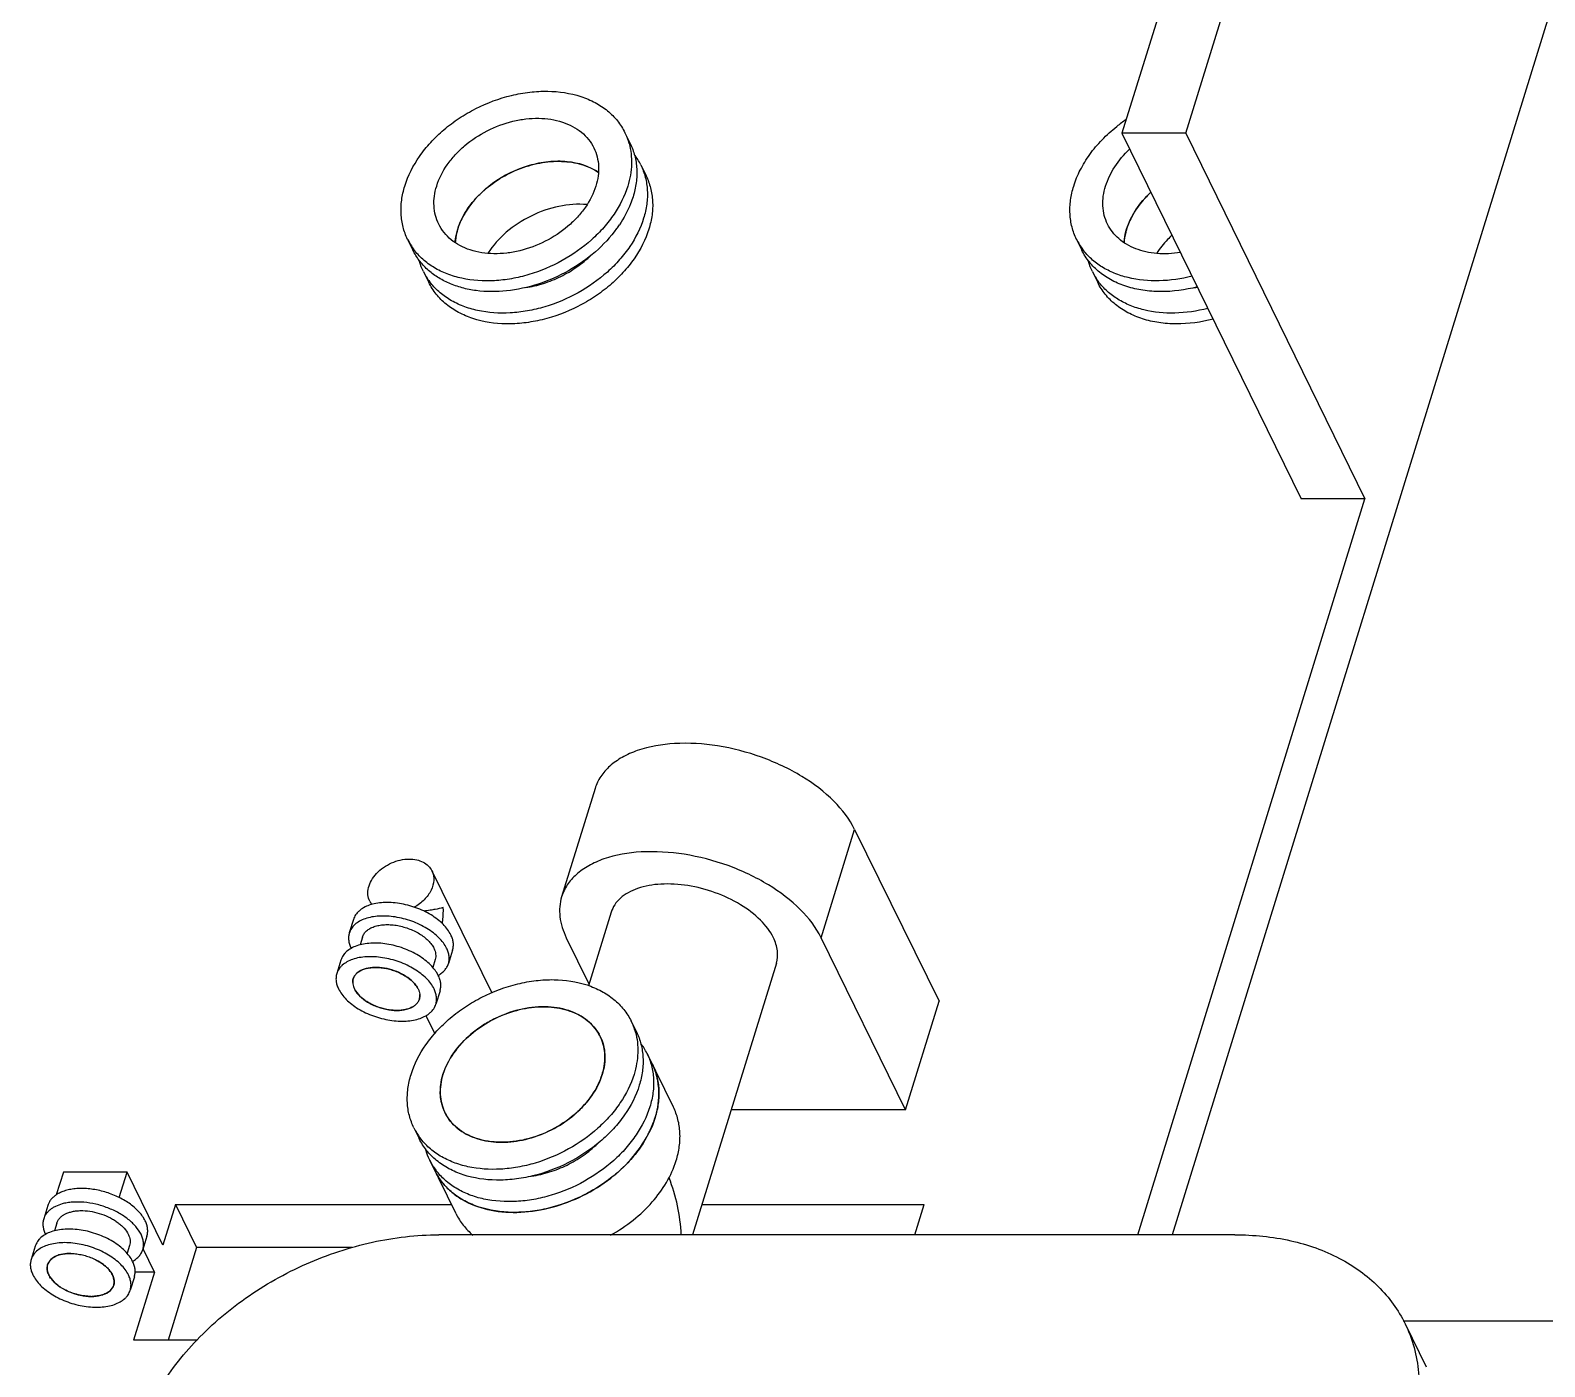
# Model space of a CAD drawing. Header units: inches. Extents: x 0 to 22, y 0 to 17.
# Drawn here: x 15.372 to 17.096, y 10.873 to 12.394 of the extents above; entities that cross this region are included whole.
import ezdxf

# ---------------------------------------------------------------- set-up
doc = ezdxf.new("R2010")
doc.units = ezdxf.units.IN
doc.header["$LTSCALE"] = 1.21
doc.header["$MEASUREMENT"] = 0
doc.layers.get('0').update_dxf_attribs({"linetype": 'CONTINUOUS'})
doc.layers.add('02___PRT_ALL_AXES', color=7, linetype='CONTINUOUS')

msp = doc.modelspace()

# ---------------------------------------------------------------- linework, layer by layer
at = {"color": 7, "linetype": 'Continuous'}
for p, q in [((16.9523, 13.3706), (16.6144, 12.2771)), ((16.6869, 12.2771), (17.0248, 13.3706)), ((17.253, 12.9056), (16.6714, 11.0236)), ((16.6869, 12.2771), (16.6144, 12.2771)), ((16.6144, 12.2771), (16.8185, 11.8611)), ((16.6869, 12.2771), (16.891, 11.8611)), ((16.6323, 11.0236), (16.891, 11.8611)), ((16.891, 11.8611), (16.8185, 11.8611)), ((16.0145, 11.5315), (15.9764, 11.4082)), ((16.2719, 11.3617), (16.31, 11.485)), ((16.31, 11.485), (16.4061, 11.2893)), ((15.7498, 11.3624), (15.747, 11.3535)), ((15.9818, 11.3617), (16.0076, 11.3091)), ((16.368, 11.1659), (16.2719, 11.3617)), ((15.8325, 11.3369), (15.8298, 11.3279)), ((15.4092, 11.0949), (15.4012, 11.069)), ((15.4817, 11.0949), (15.4092, 11.0949)), ((15.4728, 11.0659), (15.4817, 11.0949)), ((15.5226, 11.0117), (15.4817, 11.0949)), ((15.5369, 11.058), (15.5226, 11.0117)), ((15.5369, 11.058), (15.8511, 11.058)), ((15.5369, 11.058), (15.5609, 11.009)), ((16.136, 11.058), (16.389, 11.058)), ((16.3784, 11.0236), (16.389, 11.058)), ((15.4018, 11.037), (15.3991, 11.028)), ((16.743, 11.0236), (15.8365, 11.0236)), ((15.4846, 11.0114), (15.4818, 11.0025)), ((15.513, 10.9809), (15.4999, 11.0076)), ((15.5609, 11.009), (15.5284, 10.9038)), ((15.738, 11.009), (15.5609, 11.009)), ((15.513, 10.9809), (15.4892, 10.9038)), ((15.513, 10.9809), (15.4908, 10.9809)), ((15.5621, 10.9038), (15.4892, 10.9038))]:
    msp.add_line(p, q, dxfattribs=at)
for centre, radius, start, end in [((15.9243, 12.2524), 0.1422, 323.8924, 326.1053), ((15.7675, 11.3648), 0.0343, 206.1387, 206.4555), ((15.9743, 11.2268), 0.0512, 26.1368, 29.3978), ((15.8988, 11.1864), 0.0606, 175.9343, 179.7953), ((15.8912, 11.1857), 0.053, 192.3379, 195.3198), ((15.8899, 11.1853), 0.0515, 195.2906, 206.1289), ((15.4196, 11.0393), 0.0343, 206.1387, 206.4555)]:
    msp.add_arc(centre, radius, start, end, dxfattribs=at)
for points, knots in [([(15.8342, 12.2171), (15.8368, 12.2257), (15.8433, 12.2382), (15.8551, 12.2529), (15.8697, 12.2668), (15.8913, 12.2811), (15.9156, 12.2902), (15.9356, 12.2938), (15.9546, 12.2948), (15.9729, 12.2921), (15.989, 12.2854), (15.9991, 12.2787), (16.0074, 12.2704), (16.0115, 12.2639), (16.0132, 12.2605)], [0, 0, 0, 0, 0.120791, 0.185744, 0.253062, 0.391822, 0.530991, 0.598792, 0.664374, 0.78666, 0.843391, 0.89737, 0.949254, 1, 1, 1, 1]), ([(16.0132, 12.2605), (16.0148, 12.2573), (16.0172, 12.2505), (16.0189, 12.2397), (16.0183, 12.2284), (16.0166, 12.2209), (16.0155, 12.2171)], [0, 0, 0, 0, 0.239085, 0.482914, 0.735579, 1, 1, 1, 1]), ([(16.0545, 12.2656), (16.0567, 12.2611), (16.0602, 12.2517), (16.0625, 12.2365), (16.0617, 12.2206), (16.0594, 12.2101), (16.0578, 12.2049)], [0, 0, 0, 0, 0.239084, 0.482916, 0.735575, 1, 1, 1, 1]), ([(16.5957, 12.2171), (16.5981, 12.2248), (16.6056, 12.2401), (16.6167, 12.253), (16.6231, 12.259)], [0, 0, 0, 0, 0.479321, 1, 1, 1, 1]), ([(15.8582, 12.1682), (15.8604, 12.1754), (15.8655, 12.1859), (15.8747, 12.1987), (15.886, 12.2111), (15.903, 12.2246), (15.9262, 12.2367), (15.9511, 12.2441), (15.9721, 12.2458), (15.988, 12.2444), (15.9991, 12.2419), (16.0093, 12.2381), (16.0155, 12.2347), (16.0184, 12.2327)], [0, 0, 0, 0, 0.116218, 0.178126, 0.242178, 0.374873, 0.510436, 0.644253, 0.77204, 0.832755, 0.890977, 0.946674, 1, 1, 1, 1]), ([(15.8365, 12.1738), (15.8349, 12.1769), (15.8324, 12.1837), (15.8308, 12.1946), (15.8313, 12.2059), (15.833, 12.2134), (15.8342, 12.2171)], [0, 0, 0, 0, 0.239085, 0.482914, 0.735579, 1, 1, 1, 1]), ([(16.0155, 12.2171), (16.0128, 12.2086), (16.0064, 12.196), (15.9945, 12.1814), (15.98, 12.1674), (15.9583, 12.1532), (15.934, 12.1441), (15.9141, 12.1405), (15.8951, 12.1395), (15.8767, 12.1422), (15.8607, 12.1489), (15.8506, 12.1556), (15.8423, 12.1639), (15.8381, 12.1704), (15.8365, 12.1738)], [0, 0, 0, 0, 0.120791, 0.185744, 0.253062, 0.391822, 0.530991, 0.598792, 0.664374, 0.78666, 0.843391, 0.89737, 0.949254, 1, 1, 1, 1]), ([(16.598, 12.1738), (16.5964, 12.1769), (16.5939, 12.1837), (16.5923, 12.1946), (16.5928, 12.2059), (16.5945, 12.2134), (16.5957, 12.2171)], [0, 0, 0, 0, 0.239085, 0.482914, 0.735579, 1, 1, 1, 1]), ([(16.6197, 12.1682), (16.6221, 12.1759), (16.6297, 12.1912), (16.6408, 12.2041), (16.6472, 12.21)], [0, 0, 0, 0, 0.479321, 1, 1, 1, 1]), ([(16.0578, 12.2049), (16.0569, 12.2022), (16.053, 12.191), (16.0473, 12.1805), (16.0423, 12.1731)], [0, 0, 0, 0, 0.241236, 1, 1, 1, 1]), ([(16.6808, 12.1415), (16.672, 12.1401), (16.6587, 12.1394), (16.6417, 12.1419), (16.6301, 12.1454), (16.6197, 12.1504), (16.6106, 12.1569), (16.6033, 12.1647), (16.5995, 12.1707), (16.598, 12.1738)], [0, 0, 0, 0, 0.28218, 0.415196, 0.54206, 0.662947, 0.778601, 0.890349, 1, 1, 1, 1]), ([(16.0391, 12.1686), (16.0321, 12.159), (16.0153, 12.141), (15.9849, 12.1196), (15.9505, 12.1045), (15.9147, 12.0966), (15.8851, 12.0966), (15.8632, 12.1009), (15.8484, 12.106), (15.835, 12.113), (15.8235, 12.1218), (15.814, 12.1322), (15.8091, 12.1401), (15.8071, 12.1442)], [0, 0, 0, 0, 0.131609, 0.269338, 0.408523, 0.544211, 0.672154, 0.732473, 0.790126, 0.845246, 0.898187, 0.949521, 1, 1, 1, 1]), ([(15.8553, 12.1527), (15.8553, 12.154), (15.8559, 12.1592), (15.857, 12.1644), (15.8582, 12.1682)], [0, 0, 0, 0, 0.244322, 1, 1, 1, 1]), ([(16.6168, 12.1527), (16.6169, 12.154), (16.6174, 12.1592), (16.6185, 12.1644), (16.6197, 12.1682)], [0, 0, 0, 0, 0.244322, 1, 1, 1, 1]), ([(16.7, 12.1023), (16.6864, 12.0988), (16.6656, 12.096), (16.6385, 12.0979), (16.6199, 12.1021), (16.6032, 12.109), (16.5887, 12.1185), (16.5769, 12.1302), (16.571, 12.1394), (16.5686, 12.1442)], [0, 0, 0, 0, 0.283983, 0.418097, 0.545674, 0.666636, 0.781627, 0.892055, 1, 1, 1, 1]), ([(16.31, 11.485), (16.3042, 11.4969), (16.2862, 11.5199), (16.2495, 11.5474), (16.2043, 11.5686), (16.1551, 11.5814), (16.107, 11.5845), (16.0699, 11.5783), (16.0456, 11.5677), (16.0313, 11.5578), (16.0205, 11.5457), (16.016, 11.5363), (16.0145, 11.5315)], [0, 0, 0, 0, 0.113768, 0.247138, 0.393344, 0.542284, 0.683251, 0.807419, 0.861895, 0.911369, 0.956823, 1, 1, 1, 1]), ([(16.2719, 11.3617), (16.2661, 11.3735), (16.2481, 11.3965), (16.2114, 11.424), (16.1662, 11.4453), (16.117, 11.458), (16.0688, 11.4611), (16.0318, 11.455), (16.0075, 11.4444), (15.9931, 11.4344), (15.9824, 11.4224), (15.9779, 11.413), (15.9764, 11.4082)], [0, 0, 0, 0, 0.113768, 0.247138, 0.393344, 0.542284, 0.683251, 0.807419, 0.861895, 0.911369, 0.956823, 1, 1, 1, 1]), ([(15.9764, 11.4082), (15.9742, 11.401), (15.973, 11.3846), (15.9781, 11.3692), (15.9818, 11.3617)], [0, 0, 0, 0, 0.474041, 1, 1, 1, 1]), ([(15.8455, 11.3497), (15.8445, 11.3518), (15.8418, 11.356), (15.8367, 11.3619), (15.8304, 11.3674), (15.8229, 11.3724), (15.8147, 11.3769), (15.8058, 11.3806), (15.7965, 11.3834), (15.7871, 11.3854), (15.7778, 11.3864), (15.7688, 11.3864), (15.7605, 11.3855), (15.7529, 11.3835), (15.7464, 11.3807), (15.7418, 11.3775), (15.7389, 11.3746), (15.7371, 11.3722), (15.7357, 11.3697), (15.735, 11.368), (15.7347, 11.3671)], [0, 0, 0, 0, 0.054344, 0.113947, 0.178519, 0.247343, 0.319402, 0.393483, 0.468254, 0.542345, 0.614426, 0.683279, 0.747888, 0.807534, 0.861919, 0.91131, 0.934453, 0.956783, 0.97854, 1, 1, 1, 1]), ([(15.7347, 11.3671), (15.7343, 11.3658), (15.7338, 11.3629), (15.7339, 11.3586), (15.7348, 11.3541), (15.736, 11.3511), (15.7367, 11.3497)], [0, 0, 0, 0, 0.233698, 0.474468, 0.728422, 1, 1, 1, 1]), ([(15.7498, 11.3624), (15.75, 11.3631), (15.7505, 11.3644), (15.7519, 11.3669), (15.7544, 11.3697), (15.7583, 11.3724), (15.7631, 11.3745), (15.7686, 11.3759), (15.7748, 11.3766), (15.7814, 11.3766), (15.7882, 11.3759), (15.7951, 11.3744), (15.8019, 11.3723), (15.8084, 11.3696), (15.8145, 11.3664), (15.8199, 11.3627), (15.8246, 11.3586), (15.8283, 11.3543), (15.8303, 11.3512), (15.831, 11.3497)], [0, 0, 0, 0, 0.021463, 0.043221, 0.088605, 0.138001, 0.19239, 0.252042, 0.316657, 0.385516, 0.457604, 0.531702, 0.60648, 0.680568, 0.752634, 0.821464, 0.886042, 0.945651, 1, 1, 1, 1]), ([(15.836, 11.3188), (15.835, 11.3209), (15.8323, 11.3252), (15.8272, 11.331), (15.8208, 11.3365), (15.8134, 11.3416), (15.8052, 11.346), (15.7963, 11.3497), (15.787, 11.3526), (15.7776, 11.3546), (15.7683, 11.3556), (15.7593, 11.3556), (15.7509, 11.3546), (15.7434, 11.3527), (15.7368, 11.3498), (15.7323, 11.3467), (15.7293, 11.3437), (15.7276, 11.3414), (15.7261, 11.3389), (15.7255, 11.3372), (15.7252, 11.3363)], [0, 0, 0, 0, 0.054344, 0.113947, 0.178519, 0.247343, 0.319402, 0.393483, 0.468254, 0.542345, 0.614426, 0.683279, 0.747888, 0.807534, 0.861919, 0.91131, 0.934453, 0.956783, 0.97854, 1, 1, 1, 1]), ([(15.831, 11.3497), (15.8316, 11.3486), (15.8324, 11.3464), (15.8331, 11.3431), (15.8332, 11.3399), (15.8328, 11.3379), (15.8325, 11.3369)], [0, 0, 0, 0, 0.271559, 0.52554, 0.766299, 1, 1, 1, 1]), ([(15.8476, 11.3322), (15.848, 11.3336), (15.8485, 11.3364), (15.8484, 11.3408), (15.8474, 11.3453), (15.8462, 11.3482), (15.8455, 11.3497)], [0, 0, 0, 0, 0.233698, 0.474468, 0.728422, 1, 1, 1, 1]), ([(15.836, 11.3189), (15.8374, 11.3197), (15.8401, 11.3215), (15.8434, 11.3247), (15.846, 11.3282), (15.8471, 11.3309), (15.8476, 11.3322)], [0, 0, 0, 0, 0.271695, 0.525662, 0.766392, 1, 1, 1, 1]), ([(15.838, 11.3014), (15.8384, 11.3027), (15.839, 11.3055), (15.8389, 11.3099), (15.8379, 11.3144), (15.8367, 11.3174), (15.836, 11.3188)], [0, 0, 0, 0, 0.233698, 0.474468, 0.728422, 1, 1, 1, 1]), ([(15.8479, 11.2213), (15.852, 11.2288), (15.8627, 11.2433), (15.8836, 11.2609), (15.9083, 11.2742), (15.9307, 11.2809), (15.9487, 11.2831), (15.9658, 11.2832), (15.982, 11.2802), (15.9964, 11.274), (16.0056, 11.268), (16.0133, 11.2606), (16.0173, 11.2549), (16.019, 11.2519)], [0, 0, 0, 0, 0.126754, 0.261783, 0.400505, 0.53752, 0.603877, 0.668027, 0.788127, 0.844204, 0.897819, 0.949499, 1, 1, 1, 1]), ([(16.0203, 11.2493), (16.0219, 11.2462), (16.0244, 11.2394), (16.026, 11.2286), (16.0255, 11.2172), (16.0238, 11.2097), (16.0226, 11.206)], [0, 0, 0, 0, 0.239085, 0.482914, 0.735579, 1, 1, 1, 1]), ([(16.0617, 11.2545), (16.0639, 11.25), (16.0673, 11.2405), (16.0696, 11.2254), (16.0689, 11.2095), (16.0665, 11.199), (16.0649, 11.1938)], [0, 0, 0, 0, 0.239084, 0.482916, 0.735575, 1, 1, 1, 1]), ([(15.8413, 11.206), (15.8417, 11.2073), (15.8435, 11.2125), (15.8458, 11.2176), (15.8479, 11.2213)], [0, 0, 0, 0, 0.243881, 1, 1, 1, 1]), ([(16.0649, 11.1938), (16.0612, 11.1817), (16.0521, 11.1642), (16.0356, 11.1437), (16.0204, 11.1292), (16.0032, 11.1163), (15.9781, 11.1017), (15.9508, 11.0915), (15.9229, 11.0865), (15.8963, 11.085), (15.8706, 11.0888), (15.8482, 11.0982), (15.834, 11.1076), (15.8224, 11.1192), (15.8166, 11.1283), (15.8143, 11.133)], [0, 0, 0, 0, 0.120762, 0.185701, 0.253002, 0.322015, 0.391966, 0.531102, 0.598887, 0.664453, 0.786711, 0.843428, 0.897394, 0.949266, 1, 1, 1, 1]), ([(15.8384, 11.1907), (15.8385, 11.1919), (15.839, 11.1971), (15.8402, 11.2022), (15.8413, 11.206)], [0, 0, 0, 0, 0.244375, 1, 1, 1, 1]), ([(16.0226, 11.206), (16.02, 11.1974), (16.0135, 11.1849), (16.0017, 11.1702), (15.9871, 11.1563), (15.9655, 11.142), (15.9412, 11.133), (15.9212, 11.1293), (15.9022, 11.1283), (15.8839, 11.131), (15.8678, 11.1378), (15.8577, 11.1445), (15.8494, 11.1527), (15.8453, 11.1592), (15.8436, 11.1626)], [0, 0, 0, 0, 0.120791, 0.185744, 0.253062, 0.391822, 0.530991, 0.598792, 0.664374, 0.78666, 0.843391, 0.89737, 0.949254, 1, 1, 1, 1]), ([(15.8395, 11.1744), (15.8393, 11.1754), (15.8385, 11.1794), (15.8382, 11.1835), (15.8382, 11.1866)], [0, 0, 0, 0, 0.246987, 1, 1, 1, 1]), ([(15.4078, 11.0587), (15.4052, 11.058), (15.4014, 11.0566), (15.3969, 11.0541), (15.394, 11.0521), (15.3915, 11.0498), (15.3895, 11.0473), (15.3878, 11.0445), (15.3871, 11.0426), (15.3868, 11.0416)], [0, 0, 0, 0, 0.286691, 0.419222, 0.544942, 0.664621, 0.779365, 0.890597, 1, 1, 1, 1]), ([(15.4976, 11.0242), (15.496, 11.0273), (15.4929, 11.0318), (15.4878, 11.0372), (15.4831, 11.0412), (15.4779, 11.045), (15.4703, 11.0497), (15.4597, 11.0545), (15.4464, 11.0587), (15.4349, 11.0605), (15.426, 11.061), (15.4196, 11.0608), (15.4135, 11.0601), (15.4096, 11.0592), (15.4078, 11.0587)], [0, 0, 0, 0, 0.10253, 0.15914, 0.21902, 0.281812, 0.347052, 0.482541, 0.620612, 0.755985, 0.821127, 0.883799, 0.94354, 1, 1, 1, 1]), ([(15.3868, 11.0416), (15.3864, 11.0403), (15.3858, 11.0375), (15.3859, 11.0331), (15.3869, 11.0286), (15.3881, 11.0256), (15.3888, 11.0242)], [0, 0, 0, 0, 0.233698, 0.474468, 0.728422, 1, 1, 1, 1]), ([(15.4018, 11.037), (15.4022, 11.0381), (15.4032, 11.0404), (15.4048, 11.0423), (15.4056, 11.0432)], [0, 0, 0, 0, 0.489908, 1, 1, 1, 1]), ([(15.4056, 11.0432), (15.4059, 11.0435), (15.407, 11.0445), (15.4081, 11.0454), (15.4091, 11.046)], [0, 0, 0, 0, 0.242366, 1, 1, 1, 1]), ([(15.4091, 11.046), (15.4094, 11.0462), (15.4108, 11.047), (15.4122, 11.0477), (15.4133, 11.0482)], [0, 0, 0, 0, 0.241569, 1, 1, 1, 1]), ([(15.4133, 11.0482), (15.4146, 11.0487), (15.4174, 11.0496), (15.4218, 11.0506), (15.4266, 11.0511), (15.4334, 11.0512), (15.4423, 11.0502), (15.4528, 11.0474), (15.4612, 11.0438), (15.4673, 11.0403), (15.4715, 11.0374), (15.4752, 11.0343), (15.4794, 11.0302), (15.4819, 11.0266), (15.4831, 11.0242)], [0, 0, 0, 0, 0.053446, 0.110641, 0.171334, 0.235108, 0.369511, 0.508615, 0.646417, 0.713031, 0.777197, 0.838352, 0.896055, 1, 1, 1, 1]), ([(15.4881, 10.9933), (15.487, 10.9955), (15.4844, 10.9997), (15.4792, 11.0055), (15.4729, 11.0111), (15.4655, 11.0161), (15.4572, 11.0205), (15.4483, 11.0242), (15.4391, 11.0271), (15.4296, 11.0291), (15.4203, 11.0301), (15.4114, 11.0301), (15.403, 11.0291), (15.3954, 11.0272), (15.3889, 11.0244), (15.3843, 11.0212), (15.3814, 11.0182), (15.3796, 11.0159), (15.3782, 11.0134), (15.3775, 11.0117), (15.3772, 11.0108)], [0, 0, 0, 0, 0.054344, 0.113947, 0.178519, 0.247343, 0.319402, 0.393483, 0.468254, 0.542345, 0.614426, 0.683279, 0.747888, 0.807534, 0.861919, 0.91131, 0.934453, 0.956783, 0.97854, 1, 1, 1, 1]), ([(15.4831, 11.0242), (15.4836, 11.0231), (15.4845, 11.021), (15.4852, 11.0177), (15.4853, 11.0144), (15.4849, 11.0124), (15.4846, 11.0114)], [0, 0, 0, 0, 0.271559, 0.52554, 0.766299, 1, 1, 1, 1]), ([(15.4999, 10.6623), (15.4957, 10.6709), (15.4887, 10.6892), (15.4836, 10.7184), (15.4836, 10.749), (15.4888, 10.7802), (15.4991, 10.8116), (15.5197, 10.8538), (15.5571, 10.9035), (15.6157, 10.9539), (15.6847, 10.9928), (15.7594, 11.0175), (15.8112, 11.0236), (15.8365, 11.0236)], [0, 0, 0, 0, 0.050492, 0.101815, 0.154702, 0.209714, 0.267209, 0.327327, 0.454825, 0.590164, 0.7293, 0.867443, 1, 1, 1, 1]), ([(15.4996, 11.0067), (15.5, 11.0081), (15.5006, 11.0109), (15.5005, 11.0153), (15.4995, 11.0198), (15.4983, 11.0227), (15.4976, 11.0242)], [0, 0, 0, 0, 0.233698, 0.474468, 0.728422, 1, 1, 1, 1]), ([(16.743, 11.0236), (16.7643, 11.0236), (16.8054, 11.0196), (16.8534, 11.0028), (16.8858, 10.9829), (16.9065, 10.9653), (16.9238, 10.9452), (16.9328, 10.9302), (16.9366, 10.9224)], [0, 0, 0, 0, 0.277548, 0.534172, 0.655418, 0.772692, 0.887099, 1, 1, 1, 1]), ([(15.488, 10.9935), (15.4895, 10.9943), (15.4921, 10.996), (15.4955, 10.9992), (15.4981, 11.0028), (15.4992, 11.0054), (15.4996, 11.0067)], [0, 0, 0, 0, 0.271695, 0.525662, 0.766392, 1, 1, 1, 1]), ([(15.4901, 10.9759), (15.4905, 10.9772), (15.491, 10.98), (15.4909, 10.9844), (15.49, 10.9889), (15.4888, 10.9919), (15.4881, 10.9933)], [0, 0, 0, 0, 0.233698, 0.474468, 0.728422, 1, 1, 1, 1]), ([(16.9366, 10.9224), (16.9409, 10.9138), (16.9478, 10.8955), (16.953, 10.8663), (16.9529, 10.8357), (16.9477, 10.8045), (16.9374, 10.773), (16.9169, 10.7309), (16.8794, 10.6812), (16.8209, 10.6308), (16.7518, 10.5919), (16.6771, 10.5672), (16.6254, 10.561), (16.6001, 10.561)], [0, 0, 0, 0, 0.050492, 0.101815, 0.154702, 0.209714, 0.267209, 0.327327, 0.454825, 0.590164, 0.7293, 0.867443, 1, 1, 1, 1])]:
    msp.add_open_spline(points, degree=3, knots=knots, dxfattribs=at)
at = {"layer": '02___PRT_ALL_AXES', "color": 7, "linetype": 'Continuous'}
for p, q in [((16.0485, 12.2778), (16.0545, 12.2656)), ((16.0666, 12.2411), (16.0726, 12.2289)), ((15.8011, 12.1564), (15.8071, 12.1442)), ((16.5626, 12.1564), (16.5686, 12.1442)), ((15.8191, 12.1197), (15.8252, 12.1075)), ((16.5807, 12.1197), (16.5867, 12.1075)), ((15.8288, 11.4377), (15.8969, 11.2989)), ((15.7581, 11.4031), (15.7599, 11.3993)), ((15.7395, 11.3825), (15.7347, 11.3671)), ((16.0328, 11.3907), (16.007, 11.307)), ((15.8523, 11.3476), (15.8476, 11.3322)), ((15.7252, 11.3363), (15.7204, 11.3208)), ((16.2209, 11.3326), (16.1254, 11.0236)), ((15.838, 11.3014), (15.8333, 11.286)), ((15.8145, 11.2918), (15.8144, 11.2917)), ((15.8145, 11.2918), (15.8144, 11.2917)), ((16.368, 11.1659), (16.4061, 11.2893)), ((15.8219, 11.273), (15.832, 11.2524)), ((16.0557, 11.2667), (16.0617, 11.2545)), ((16.1037, 11.1688), (16.0737, 11.23)), ((16.368, 11.1659), (16.1694, 11.1659)), ((15.8083, 11.1453), (15.8143, 11.133)), ((15.8563, 11.0474), (15.8263, 11.1086)), ((15.3915, 11.057), (15.3868, 11.0416)), ((15.5044, 11.0222), (15.4996, 11.0067)), ((15.3772, 11.0108), (15.3725, 10.9953)), ((15.4901, 10.9759), (15.4853, 10.9605)), ((16.9346, 10.9257), (17.398, 10.9257)), ((16.9366, 10.9224), (16.9606, 10.8735))]:
    msp.add_line(p, q, dxfattribs=at)
for centre, radius, start, end in [((16.722, 12.1421), 0.1824, 124.3357, 128.52), ((15.9838, 12.2461), 0.0722, 15.5383, 26.1293), ((16.0015, 12.2092), 0.0725, 26.1717, 36.9405), ((15.8662, 12.1884), 0.0724, 206.17, 216.8435), ((16.6277, 12.1884), 0.0724, 206.17, 216.8435), ((15.8842, 12.1517), 0.0725, 206.1714, 216.9043), ((16.6457, 12.1517), 0.0725, 206.1714, 216.9043), ((16.6783, 12.2269), 0.1267, 278.3794, 279.9184), ((15.7767, 11.4122), 0.0207, 206.1688, 218.0649), ((15.7534, 11.3111), 0.0148, 181.455, 185.5265), ((15.8004, 11.2957), 0.0146, 1.4587, 5.5715), ((15.9909, 11.2349), 0.0722, 15.5383, 26.1293), ((15.9738, 11.2266), 0.0518, 15.3222, 26.1046), ((16.0086, 11.198), 0.0725, 26.1717, 36.9405), ((15.9728, 11.2263), 0.0528, 12.3407, 15.3298), ((15.9651, 11.2256), 0.0606, 355.9267, 359.7862), ((16.0112, 11.185), 0.076, 7.5778, 11.7516), ((16.0006, 11.1846), 0.0866, 354.3626, 358.0961), ((15.8897, 11.1852), 0.0513, 206.1313, 209.3867), ((15.8733, 11.1772), 0.0724, 206.17, 216.8435), ((15.8913, 11.1405), 0.0725, 206.1714, 216.9043), ((15.4194, 11.0414), 0.0332, 118.8327, 123.4793), ((15.4169, 10.9492), 0.0531, 89.3264, 90.6736), ((15.4038, 10.9857), 0.0131, 163.8433, 174.423), ((15.4061, 10.984), 0.016, 134.2999, 137.3399), ((15.4178, 10.9395), 0.0624, 62.5541, 63.5022), ((15.4292, 10.9558), 0.0425, 47.1497, 48.6319), ((15.4291, 11.0007), 0.0434, 227.1926, 228.6463), ((15.4541, 10.9701), 0.013, 342.8504, 354.4973), ((15.4403, 11.0169), 0.0631, 242.5476, 243.4862), ((15.4423, 11.0213), 0.068, 256.0003, 256.5527), ((15.4409, 11.0071), 0.0536, 269.3326, 270.6674), ((15.4441, 10.9855), 0.0317, 287.3477, 288.2655), ((15.4516, 10.9719), 0.0161, 314.3326, 317.3562)]:
    msp.add_arc(centre, radius, start, end, dxfattribs=at)
for points, knots in [([(15.7979, 12.2171), (15.8016, 12.2291), (15.8107, 12.2467), (15.8272, 12.2672), (15.8424, 12.2817), (15.8596, 12.2946), (15.8847, 12.3092), (15.912, 12.3194), (15.9399, 12.3244), (15.9665, 12.3258), (15.9922, 12.3221), (16.0146, 12.3126), (16.0288, 12.3033), (16.0404, 12.2917), (16.0462, 12.2826), (16.0485, 12.2778)], [0, 0, 0, 0, 0.120763, 0.185701, 0.253002, 0.322015, 0.391966, 0.531102, 0.598887, 0.664453, 0.786711, 0.843428, 0.897394, 0.949266, 1, 1, 1, 1]), ([(16.5594, 12.2171), (16.5614, 12.2234), (16.5666, 12.2359), (16.5775, 12.2536), (16.5915, 12.2702), (16.6025, 12.2802), (16.6084, 12.2848)], [0, 0, 0, 0, 0.232189, 0.477209, 0.733905, 1, 1, 1, 1]), ([(16.0533, 12.2654), (16.0543, 12.2616), (16.0558, 12.2538), (16.0563, 12.2418), (16.055, 12.2294), (16.053, 12.2212), (16.0518, 12.2171)], [0, 0, 0, 0, 0.239326, 0.484462, 0.737573, 1, 1, 1, 1]), ([(16.0189, 12.2324), (16.0084, 12.2396), (15.9884, 12.2457), (15.961, 12.2453), (15.9314, 12.2394), (15.8971, 12.2227), (15.8754, 12.2008), (15.8676, 12.1884)], [0, 0, 0, 0, 0.221758, 0.346265, 0.477284, 0.745433, 1, 1, 1, 1]), ([(16.0666, 12.2411), (16.0687, 12.2367), (16.0722, 12.2272), (16.0745, 12.212), (16.0738, 12.1962), (16.0714, 12.1857), (16.0698, 12.1804)], [0, 0, 0, 0, 0.239084, 0.482916, 0.735575, 1, 1, 1, 1]), ([(16.0726, 12.2289), (16.0747, 12.2244), (16.0782, 12.215), (16.0805, 12.1998), (16.0798, 12.1839), (16.0774, 12.1734), (16.0758, 12.1682)], [0, 0, 0, 0, 0.239084, 0.482916, 0.735575, 1, 1, 1, 1]), ([(15.8011, 12.1564), (15.7989, 12.1609), (15.7955, 12.1704), (15.7932, 12.1855), (15.7939, 12.2014), (15.7963, 12.2119), (15.7979, 12.2171)], [0, 0, 0, 0, 0.239085, 0.482914, 0.735579, 1, 1, 1, 1]), ([(16.0518, 12.2171), (16.0482, 12.2058), (16.0399, 12.1892), (16.0246, 12.1696), (16.0058, 12.1507), (15.9778, 12.131), (15.9461, 12.1176), (15.9197, 12.1113), (15.8941, 12.1083), (15.869, 12.1099), (15.8462, 12.1166), (15.8312, 12.1238), (15.8183, 12.1332), (15.8112, 12.1409), (15.8082, 12.1449)], [0, 0, 0, 0, 0.119215, 0.183122, 0.249329, 0.3861, 0.524256, 0.592109, 0.658176, 0.782647, 0.840773, 0.896085, 0.948944, 1, 1, 1, 1]), ([(16.5626, 12.1564), (16.5605, 12.1609), (16.557, 12.1704), (16.5547, 12.1855), (16.5554, 12.2014), (16.5578, 12.2119), (16.5594, 12.2171)], [0, 0, 0, 0, 0.239085, 0.482914, 0.735579, 1, 1, 1, 1]), ([(16.6472, 12.2101), (16.6455, 12.2084), (16.6388, 12.2018), (16.6329, 12.1944), (16.6292, 12.1884)], [0, 0, 0, 0, 0.25707, 1, 1, 1, 1]), ([(16.0052, 12.196), (15.9946, 12.1969), (15.9725, 12.1952), (15.941, 12.1842), (15.913, 12.166), (15.8982, 12.1495), (15.8924, 12.1406)], [0, 0, 0, 0, 0.243042, 0.499995, 0.756957, 1, 1, 1, 1]), ([(16.0698, 12.1804), (16.0663, 12.1691), (16.0579, 12.1525), (16.0426, 12.1329), (16.0238, 12.114), (15.9958, 12.0943), (15.9641, 12.0809), (15.9377, 12.0746), (15.9122, 12.0716), (15.8871, 12.0732), (15.8643, 12.0799), (15.8493, 12.0871), (15.8364, 12.0965), (15.8293, 12.1041), (15.8262, 12.1082)], [0, 0, 0, 0, 0.119205, 0.183106, 0.249306, 0.386065, 0.524214, 0.592067, 0.658136, 0.78262, 0.840754, 0.896074, 0.94894, 1, 1, 1, 1]), ([(15.8676, 12.1884), (15.8666, 12.1868), (15.8628, 12.1804), (15.8598, 12.1735), (15.8582, 12.1682)], [0, 0, 0, 0, 0.258591, 1, 1, 1, 1]), ([(16.6292, 12.1884), (16.6281, 12.1868), (16.6243, 12.1804), (16.6213, 12.1735), (16.6197, 12.1682)], [0, 0, 0, 0, 0.258591, 1, 1, 1, 1]), ([(16.0758, 12.1682), (16.0721, 12.1562), (16.063, 12.1387), (16.0464, 12.1181), (16.0313, 12.1036), (16.0141, 12.0907), (15.989, 12.0761), (15.9617, 12.0659), (15.9338, 12.0609), (15.9072, 12.0595), (15.8815, 12.0632), (15.8591, 12.0727), (15.8449, 12.082), (15.8333, 12.0936), (15.8275, 12.1027), (15.8252, 12.1075)], [0, 0, 0, 0, 0.120762, 0.185701, 0.253002, 0.322015, 0.391966, 0.531102, 0.598887, 0.664453, 0.786711, 0.843428, 0.897394, 0.949266, 1, 1, 1, 1]), ([(15.8582, 12.1682), (15.8578, 12.1669), (15.8563, 12.1617), (15.8555, 12.1563), (15.8552, 12.1523)], [0, 0, 0, 0, 0.255982, 1, 1, 1, 1]), ([(16.6197, 12.1682), (16.6193, 12.1669), (16.6179, 12.1617), (16.617, 12.1563), (16.6167, 12.1523)], [0, 0, 0, 0, 0.255982, 1, 1, 1, 1]), ([(16.6712, 12.1612), (16.6696, 12.1596), (16.6632, 12.1533), (16.6575, 12.1462), (16.6539, 12.1406)], [0, 0, 0, 0, 0.256647, 1, 1, 1, 1]), ([(15.9353, 12.1015), (15.9422, 12.1025), (15.956, 12.1058), (15.9757, 12.1137), (15.994, 12.1245), (16.005, 12.1334), (16.01, 12.1383)], [0, 0, 0, 0, 0.247436, 0.500048, 0.752636, 1, 1, 1, 1]), ([(16.6941, 12.1145), (16.6819, 12.1114), (16.6575, 12.1078), (16.6273, 12.1106), (16.6057, 12.1174), (16.5916, 12.1246), (16.5793, 12.1337), (16.5726, 12.141), (16.5697, 12.1449)], [0, 0, 0, 0, 0.280716, 0.541803, 0.663935, 0.780413, 0.892003, 1, 1, 1, 1]), ([(15.8191, 12.1197), (15.8186, 12.1207), (15.8167, 12.1249), (15.8152, 12.1293), (15.8143, 12.1326)], [0, 0, 0, 0, 0.249455, 1, 1, 1, 1]), ([(16.5807, 12.1197), (16.5801, 12.1207), (16.5782, 12.1249), (16.5767, 12.1293), (16.5758, 12.1326)], [0, 0, 0, 0, 0.249455, 1, 1, 1, 1]), ([(16.7181, 12.0656), (16.7044, 12.0621), (16.6836, 12.0593), (16.6565, 12.0612), (16.638, 12.0654), (16.6212, 12.0723), (16.6067, 12.0817), (16.5949, 12.0935), (16.589, 12.1027), (16.5867, 12.1075)], [0, 0, 0, 0, 0.283983, 0.418097, 0.545674, 0.666636, 0.781627, 0.892055, 1, 1, 1, 1]), ([(16.712, 12.0778), (16.6998, 12.0747), (16.6754, 12.0711), (16.6453, 12.0739), (16.6238, 12.0807), (16.6096, 12.0879), (16.5974, 12.0969), (16.5907, 12.1043), (16.5877, 12.1082)], [0, 0, 0, 0, 0.280686, 0.541761, 0.663896, 0.780386, 0.89199, 1, 1, 1, 1]), ([(15.7581, 11.4031), (15.7569, 11.4054), (15.7555, 11.4106), (15.7563, 11.419), (15.7598, 11.4274), (15.7657, 11.4352), (15.7735, 11.4419), (15.7856, 11.4488), (15.7961, 11.4512), (15.803, 11.4512)], [0, 0, 0, 0, 0.101636, 0.209443, 0.327071, 0.454889, 0.590571, 0.730054, 1, 1, 1, 1]), ([(15.803, 11.4512), (15.8058, 11.4512), (15.8113, 11.4507), (15.8188, 11.4481), (15.8249, 11.4437), (15.8277, 11.4398), (15.8288, 11.4377)], [0, 0, 0, 0, 0.277896, 0.534983, 0.773137, 1, 1, 1, 1]), ([(15.8288, 11.4377), (15.8295, 11.4361), (15.8307, 11.4327), (15.8313, 11.4251), (15.8283, 11.415), (15.8203, 11.4042), (15.8128, 11.3986), (15.8086, 11.3963)], [0, 0, 0, 0, 0.105629, 0.214488, 0.449692, 0.714346, 1, 1, 1, 1]), ([(16.2175, 11.3617), (16.2139, 11.3691), (16.2026, 11.3835), (16.1797, 11.4006), (16.1514, 11.4139), (16.1207, 11.4219), (16.0906, 11.4238), (16.0675, 11.42), (16.0522, 11.4134), (16.0433, 11.4072), (16.0366, 11.3996), (16.0338, 11.3937), (16.0328, 11.3907)], [0, 0, 0, 0, 0.113768, 0.247139, 0.393347, 0.542287, 0.683256, 0.807426, 0.861898, 0.911373, 0.956828, 1, 1, 1, 1]), ([(15.8503, 11.3651), (15.8493, 11.3672), (15.8466, 11.3714), (15.8415, 11.3773), (15.8351, 11.3828), (15.8277, 11.3878), (15.8195, 11.3923), (15.8106, 11.396), (15.8013, 11.3988), (15.7919, 11.4008), (15.7826, 11.4018), (15.7736, 11.4018), (15.7652, 11.4009), (15.7577, 11.399), (15.7511, 11.3961), (15.7466, 11.3929), (15.7436, 11.39), (15.7419, 11.3877), (15.7404, 11.3852), (15.7398, 11.3834), (15.7395, 11.3825)], [0, 0, 0, 0, 0.054344, 0.113947, 0.17852, 0.247343, 0.319402, 0.393483, 0.468254, 0.542345, 0.614426, 0.683279, 0.747888, 0.807534, 0.861919, 0.91131, 0.934453, 0.956783, 0.97854, 1, 1, 1, 1]), ([(15.8417, 11.3959), (15.8387, 11.3951), (15.8337, 11.394), (15.8264, 11.3928), (15.8221, 11.3922), (15.8199, 11.3919)], [0, 0, 0, 0, 0.417554, 0.688316, 1, 1, 1, 1]), ([(15.8405, 11.3779), (15.8408, 11.3794), (15.8417, 11.3854), (15.8419, 11.3914), (15.8417, 11.3959)], [0, 0, 0, 0, 0.248963, 1, 1, 1, 1]), ([(15.8523, 11.3476), (15.8527, 11.349), (15.8533, 11.3518), (15.8532, 11.3562), (15.8522, 11.3607), (15.851, 11.3636), (15.8503, 11.3651)], [0, 0, 0, 0, 0.233699, 0.474466, 0.728426, 1, 1, 1, 1]), ([(16.2209, 11.3326), (16.2223, 11.3371), (16.223, 11.3474), (16.2198, 11.357), (16.2175, 11.3617)], [0, 0, 0, 0, 0.474117, 1, 1, 1, 1]), ([(15.8312, 11.3034), (15.8302, 11.3055), (15.8276, 11.3098), (15.8224, 11.3156), (15.8161, 11.3211), (15.8087, 11.3262), (15.8004, 11.3306), (15.7915, 11.3343), (15.7822, 11.3372), (15.7728, 11.3391), (15.7635, 11.3401), (15.7545, 11.3402), (15.7462, 11.3392), (15.7386, 11.3373), (15.7321, 11.3344), (15.7275, 11.3312), (15.7246, 11.3283), (15.7228, 11.326), (15.7214, 11.3235), (15.7207, 11.3217), (15.7204, 11.3208)], [0, 0, 0, 0, 0.054344, 0.113947, 0.17852, 0.247343, 0.319402, 0.393483, 0.468254, 0.542345, 0.614426, 0.683279, 0.747888, 0.807534, 0.861918, 0.91131, 0.934454, 0.956783, 0.97854, 1, 1, 1, 1]), ([(15.8088, 11.3097), (15.8066, 11.3122), (15.8011, 11.3169), (15.7915, 11.3223), (15.7806, 11.3261), (15.7695, 11.328), (15.7589, 11.3279), (15.7498, 11.3257), (15.7437, 11.3221), (15.7405, 11.3182), (15.7396, 11.3161), (15.7392, 11.315)], [0, 0, 0, 0, 0.127303, 0.268403, 0.415843, 0.560961, 0.69552, 0.813419, 0.912888, 0.957373, 1, 1, 1, 1]), ([(15.7392, 11.315), (15.7394, 11.3156), (15.7399, 11.3168), (15.7411, 11.319), (15.7434, 11.3216), (15.747, 11.3241), (15.7514, 11.326), (15.7564, 11.3273), (15.762, 11.3279), (15.7679, 11.3279), (15.7742, 11.3272), (15.7804, 11.3259), (15.7866, 11.324), (15.7925, 11.3215), (15.7981, 11.3186), (15.803, 11.3152), (15.8072, 11.3115), (15.8106, 11.3076), (15.8124, 11.3048), (15.8131, 11.3034)], [0, 0, 0, 0, 0.021463, 0.043221, 0.088605, 0.138001, 0.19239, 0.252042, 0.316657, 0.385517, 0.457604, 0.531703, 0.60648, 0.680568, 0.752634, 0.821464, 0.886042, 0.945652, 1, 1, 1, 1]), ([(15.7204, 11.3208), (15.72, 11.3195), (15.7195, 11.3167), (15.7196, 11.3123), (15.7205, 11.3078), (15.7217, 11.3049), (15.7225, 11.3034)], [0, 0, 0, 0, 0.2337, 0.474463, 0.728433, 1, 1, 1, 1]), ([(15.7392, 11.315), (15.7387, 11.3132), (15.7384, 11.3091), (15.7397, 11.3053), (15.7406, 11.3034)], [0, 0, 0, 0, 0.474117, 1, 1, 1, 1]), ([(15.7386, 11.3107), (15.7386, 11.3115), (15.7387, 11.3129), (15.739, 11.3143), (15.7392, 11.315)], [0, 0, 0, 0, 0.504485, 1, 1, 1, 1]), ([(15.805, 11.206), (15.8088, 11.218), (15.8178, 11.2355), (15.8344, 11.256), (15.8495, 11.2706), (15.8668, 11.2835), (15.8918, 11.298), (15.9191, 11.3082), (15.9471, 11.3133), (15.9737, 11.3147), (15.9993, 11.311), (16.0217, 11.3015), (16.036, 11.2921), (16.0476, 11.2805), (16.0533, 11.2714), (16.0557, 11.2667)], [0, 0, 0, 0, 0.120763, 0.185701, 0.253002, 0.322015, 0.391966, 0.531102, 0.598887, 0.664453, 0.786711, 0.843428, 0.897394, 0.949266, 1, 1, 1, 1]), ([(15.7225, 11.3034), (15.7235, 11.3013), (15.7261, 11.2971), (15.7313, 11.2912), (15.7376, 11.2857), (15.745, 11.2806), (15.7533, 11.2762), (15.7622, 11.2725), (15.7715, 11.2696), (15.7809, 11.2677), (15.7902, 11.2667), (15.7991, 11.2666), (15.8075, 11.2676), (15.8151, 11.2695), (15.8216, 11.2724), (15.8262, 11.2756), (15.8291, 11.2785), (15.8309, 11.2808), (15.8323, 11.2833), (15.833, 11.2851), (15.8333, 11.286)], [0, 0, 0, 0, 0.054344, 0.113947, 0.17852, 0.247343, 0.319402, 0.393483, 0.468254, 0.542345, 0.614426, 0.683279, 0.747888, 0.807534, 0.861918, 0.91131, 0.934454, 0.956783, 0.97854, 1, 1, 1, 1]), ([(15.7449, 11.2971), (15.7444, 11.2976), (15.7428, 11.2996), (15.7414, 11.3017), (15.7406, 11.3034)], [0, 0, 0, 0, 0.264178, 1, 1, 1, 1]), ([(15.7406, 11.3034), (15.742, 11.3004), (15.7465, 11.2947), (15.7557, 11.2878), (15.767, 11.2825), (15.7793, 11.2793), (15.7914, 11.2785), (15.8006, 11.2801), (15.8067, 11.2827), (15.8103, 11.2852), (15.813, 11.2882), (15.8141, 11.2906), (15.8145, 11.2918)], [0, 0, 0, 0, 0.113768, 0.247139, 0.393347, 0.542287, 0.683256, 0.807426, 0.861898, 0.911373, 0.956828, 1, 1, 1, 1]), ([(15.8144, 11.2917), (15.8141, 11.2907), (15.8131, 11.2885), (15.8108, 11.2858), (15.8078, 11.2834), (15.8041, 11.2815), (15.7998, 11.2801), (15.795, 11.2792), (15.7899, 11.2788), (15.7844, 11.279), (15.7788, 11.2797), (15.7712, 11.2814), (15.7639, 11.2839), (15.7571, 11.2874), (15.7525, 11.2903), (15.7484, 11.2935), (15.746, 11.2959), (15.7449, 11.2971)], [0, 0, 0, 0, 0.042578, 0.08702, 0.134804, 0.186862, 0.243586, 0.304917, 0.370442, 0.439486, 0.511179, 0.584524, 0.731714, 0.803517, 0.872719, 0.938444, 1, 1, 1, 1]), ([(15.8131, 11.3034), (15.8128, 11.3039), (15.8116, 11.3062), (15.8101, 11.3082), (15.8088, 11.3097)], [0, 0, 0, 0, 0.235971, 1, 1, 1, 1]), ([(15.8131, 11.3034), (15.8136, 11.3024), (15.8144, 11.3005), (15.815, 11.2975), (15.8151, 11.2945), (15.8147, 11.2927), (15.8145, 11.2918)], [0, 0, 0, 0, 0.271548, 0.525543, 0.766299, 1, 1, 1, 1]), ([(15.8145, 11.2918), (15.8146, 11.2921), (15.8149, 11.2935), (15.8151, 11.295), (15.815, 11.2961)], [0, 0, 0, 0, 0.247517, 1, 1, 1, 1]), ([(15.8333, 11.286), (15.8337, 11.2873), (15.8342, 11.2901), (15.8341, 11.2945), (15.8331, 11.299), (15.832, 11.3019), (15.8312, 11.3034)], [0, 0, 0, 0, 0.2337, 0.474463, 0.728433, 1, 1, 1, 1]), ([(16.0203, 11.2493), (16.0187, 11.2527), (16.0145, 11.2592), (16.0062, 11.2675), (15.9961, 11.2742), (15.9801, 11.281), (15.9567, 11.2844), (15.9273, 11.2807), (15.9033, 11.2717), (15.8854, 11.2613), (15.8692, 11.2492), (15.8527, 11.2316), (15.844, 11.2146), (15.8413, 11.206)], [0, 0, 0, 0, 0.050762, 0.102661, 0.156658, 0.213406, 0.335729, 0.468885, 0.608096, 0.678084, 0.747135, 0.879164, 1, 1, 1, 1]), ([(16.0604, 11.2542), (16.0615, 11.2505), (16.063, 11.2427), (16.0634, 11.2306), (16.0621, 11.2183), (16.0601, 11.2101), (16.0589, 11.206)], [0, 0, 0, 0, 0.239326, 0.484462, 0.737573, 1, 1, 1, 1]), ([(16.0257, 11.2254), (16.0257, 11.2264), (16.0256, 11.2305), (16.0251, 11.2346), (16.0244, 11.2376)], [0, 0, 0, 0, 0.253769, 1, 1, 1, 1]), ([(16.0737, 11.23), (16.0759, 11.2255), (16.0793, 11.2161), (16.0816, 11.2009), (16.0809, 11.185), (16.0785, 11.1745), (16.0769, 11.1693)], [0, 0, 0, 0, 0.239084, 0.482916, 0.735575, 1, 1, 1, 1]), ([(16.0226, 11.206), (16.023, 11.2073), (16.0244, 11.2123), (16.0253, 11.2174), (16.0255, 11.2213)], [0, 0, 0, 0, 0.255931, 1, 1, 1, 1]), ([(16.0797, 11.2177), (16.0819, 11.2133), (16.0854, 11.2038), (16.0876, 11.1886), (16.0869, 11.1728), (16.0845, 11.1623), (16.0829, 11.157)], [0, 0, 0, 0, 0.239084, 0.482916, 0.735575, 1, 1, 1, 1]), ([(16.0856, 11.2005), (16.0853, 11.202), (16.0839, 11.2079), (16.0817, 11.2137), (16.0797, 11.2177)], [0, 0, 0, 0, 0.251885, 1, 1, 1, 1]), ([(15.8083, 11.1453), (15.8061, 11.1497), (15.8026, 11.1592), (15.8003, 11.1744), (15.8011, 11.1902), (15.8034, 11.2008), (15.805, 11.206)], [0, 0, 0, 0, 0.239085, 0.482914, 0.735579, 1, 1, 1, 1]), ([(16.0589, 11.206), (16.0554, 11.1946), (16.047, 11.1781), (16.0317, 11.1584), (16.0129, 11.1396), (15.9849, 11.1199), (15.9532, 11.1065), (15.9268, 11.1002), (15.9012, 11.0972), (15.8761, 11.0988), (15.8533, 11.1055), (15.8383, 11.1127), (15.8254, 11.1221), (15.8184, 11.1297), (15.8153, 11.1338)], [0, 0, 0, 0, 0.119215, 0.183122, 0.249329, 0.3861, 0.524256, 0.592109, 0.658176, 0.782647, 0.840773, 0.896085, 0.948944, 1, 1, 1, 1]), ([(15.8413, 11.206), (15.8391, 11.1987), (15.8374, 11.1873), (15.8396, 11.1726), (15.842, 11.1658), (15.8436, 11.1626)], [0, 0, 0, 0, 0.516147, 0.760439, 1, 1, 1, 1]), ([(15.845, 11.16), (15.8466, 11.1571), (15.8507, 11.1514), (15.8611, 11.1414), (15.8783, 11.1324), (15.9026, 11.128), (15.9291, 11.1298), (15.9557, 11.1378), (15.9877, 11.155), (16.0076, 11.1752), (16.0161, 11.1907)], [0, 0, 0, 0, 0.050622, 0.102424, 0.211992, 0.332376, 0.462966, 0.600306, 0.739357, 1, 1, 1, 1]), ([(16.0161, 11.1907), (16.0168, 11.1919), (16.0193, 11.1969), (16.0214, 11.202), (16.0226, 11.206)], [0, 0, 0, 0, 0.256495, 1, 1, 1, 1]), ([(16.0872, 11.1817), (16.0872, 11.1828), (16.0873, 11.1873), (16.087, 11.1917), (16.0865, 11.195)], [0, 0, 0, 0, 0.253151, 1, 1, 1, 1]), ([(16.0829, 11.157), (16.0834, 11.1586), (16.0852, 11.1649), (16.0863, 11.1713), (16.0868, 11.1761)], [0, 0, 0, 0, 0.255306, 1, 1, 1, 1]), ([(16.0829, 11.157), (16.0792, 11.145), (16.0701, 11.1275), (16.0536, 11.107), (16.0384, 11.0925), (16.0212, 11.0796), (15.9961, 11.065), (15.9689, 11.0548), (15.9409, 11.0497), (15.9143, 11.0483), (15.8887, 11.0521), (15.8662, 11.0615), (15.852, 11.0709), (15.8404, 11.0825), (15.8346, 11.0916), (15.8323, 11.0963)], [0, 0, 0, 0, 0.120762, 0.185701, 0.253002, 0.322015, 0.391966, 0.531102, 0.598887, 0.664453, 0.786711, 0.843428, 0.897394, 0.949266, 1, 1, 1, 1]), ([(16.0769, 11.1693), (16.0734, 11.1579), (16.065, 11.1414), (16.0498, 11.1218), (16.031, 11.1029), (16.003, 11.0832), (15.9713, 11.0698), (15.9449, 11.0635), (15.9193, 11.0605), (15.8942, 11.062), (15.8714, 11.0687), (15.8564, 11.076), (15.8435, 11.0853), (15.8364, 11.093), (15.8334, 11.097)], [0, 0, 0, 0, 0.119205, 0.183106, 0.249306, 0.386065, 0.524214, 0.592067, 0.658136, 0.78262, 0.840754, 0.896074, 0.94894, 1, 1, 1, 1]), ([(16.075, 11.138), (16.0758, 11.1396), (16.0789, 11.1457), (16.0814, 11.1522), (16.0829, 11.157)], [0, 0, 0, 0, 0.255746, 1, 1, 1, 1]), ([(16.1069, 11.1081), (16.1085, 11.1133), (16.1109, 11.1238), (16.1116, 11.1397), (16.1094, 11.1549), (16.1059, 11.1644), (16.1037, 11.1688)], [0, 0, 0, 0, 0.264379, 0.517104, 0.760909, 1, 1, 1, 1]), ([(15.8416, 11.0819), (15.8446, 11.0784), (15.8513, 11.0716), (15.8676, 11.0603), (15.8926, 11.0509), (15.9262, 11.0478), (15.9619, 11.0527), (15.997, 11.0651), (16.0292, 11.0841), (16.0561, 11.1085), (16.0698, 11.1279), (16.075, 11.138)], [0, 0, 0, 0, 0.050952, 0.103643, 0.215754, 0.338225, 0.469517, 0.605995, 0.742953, 0.875596, 1, 1, 1, 1]), ([(15.8263, 11.1086), (15.8258, 11.1096), (15.8238, 11.1138), (15.8223, 11.1182), (15.8214, 11.1215)], [0, 0, 0, 0, 0.249455, 1, 1, 1, 1]), ([(15.9424, 11.0904), (15.9493, 11.0914), (15.9631, 11.0946), (15.9828, 11.1025), (16.0012, 11.1133), (16.0121, 11.1223), (16.0171, 11.1271)], [0, 0, 0, 0, 0.247436, 0.500048, 0.752636, 1, 1, 1, 1]), ([(16.0322, 11.0232), (16.0412, 11.0282), (16.0582, 11.0395), (16.0862, 11.0659), (16.1016, 11.0907), (16.1069, 11.1081)], [0, 0, 0, 0, 0.267633, 0.527009, 1, 1, 1, 1]), ([(15.8323, 11.0963), (15.8329, 11.0951), (15.8356, 11.09), (15.8389, 11.0853), (15.8416, 11.0819)], [0, 0, 0, 0, 0.249169, 1, 1, 1, 1]), ([(16.1126, 11.0236), (16.1121, 11.0347), (16.1092, 11.0568), (16.1029, 11.0781), (16.0988, 11.0884)], [0, 0, 0, 0, 0.49944, 1, 1, 1, 1]), ([(15.4011, 11.0691), (15.3999, 11.0683), (15.3978, 11.0667), (15.3959, 11.0647), (15.3951, 11.0636)], [0, 0, 0, 0, 0.514048, 1, 1, 1, 1]), ([(15.5024, 11.0396), (15.5015, 11.0413), (15.4995, 11.0447), (15.4956, 11.0495), (15.491, 11.0541), (15.4855, 11.0585), (15.4794, 11.0625), (15.4704, 11.0674), (15.4583, 11.0722), (15.4456, 11.0751), (15.4355, 11.0762), (15.4281, 11.0764), (15.4211, 11.0759), (15.4146, 11.0748), (15.4087, 11.073), (15.4051, 11.0714), (15.4034, 11.0705)], [0, 0, 0, 0, 0.050733, 0.105485, 0.164157, 0.226421, 0.291764, 0.359537, 0.499215, 0.639016, 0.706938, 0.772481, 0.834988, 0.893935, 0.948977, 1, 1, 1, 1]), ([(15.3951, 11.0636), (15.3943, 11.0626), (15.3929, 11.0605), (15.3919, 11.0582), (15.3915, 11.057)], [0, 0, 0, 0, 0.505911, 1, 1, 1, 1]), ([(15.5044, 11.0222), (15.5048, 11.0235), (15.5053, 11.0263), (15.5052, 11.0307), (15.5043, 11.0352), (15.5031, 11.0381), (15.5024, 11.0396)], [0, 0, 0, 0, 0.233699, 0.474466, 0.728426, 1, 1, 1, 1]), ([(15.8563, 11.0474), (15.8585, 11.0428), (15.8641, 11.034), (15.8714, 11.0266), (15.8753, 11.0232)], [0, 0, 0, 0, 0.494813, 1, 1, 1, 1]), ([(15.4833, 10.9779), (15.4823, 10.98), (15.4796, 10.9843), (15.4745, 10.9901), (15.4681, 10.9956), (15.4607, 11.0007), (15.4525, 11.0051), (15.4436, 11.0088), (15.4343, 11.0117), (15.4249, 11.0136), (15.4156, 11.0147), (15.4066, 11.0147), (15.3982, 11.0137), (15.3907, 11.0118), (15.3841, 11.0089), (15.3795, 11.0058), (15.3766, 11.0028), (15.3748, 11.0005), (15.3734, 10.998), (15.3728, 10.9962), (15.3725, 10.9953)], [0, 0, 0, 0, 0.054344, 0.113947, 0.17852, 0.247343, 0.319402, 0.393483, 0.468254, 0.542345, 0.614426, 0.683279, 0.747888, 0.807534, 0.861918, 0.91131, 0.934454, 0.956783, 0.97854, 1, 1, 1, 1]), ([(15.3913, 10.9895), (15.3915, 10.9901), (15.3919, 10.9913), (15.3932, 10.9935), (15.3955, 10.9961), (15.399, 10.9986), (15.4034, 11.0005), (15.4085, 11.0018), (15.414, 11.0024), (15.42, 11.0024), (15.4262, 11.0017), (15.4325, 11.0004), (15.4387, 10.9985), (15.4446, 10.996), (15.4501, 10.9931), (15.455, 10.9897), (15.4593, 10.9861), (15.4627, 10.9821), (15.4645, 10.9793), (15.4652, 10.9779)], [0, 0, 0, 0, 0.021463, 0.043221, 0.088605, 0.138001, 0.19239, 0.252042, 0.316657, 0.385517, 0.457604, 0.531703, 0.60648, 0.680568, 0.752634, 0.821464, 0.886042, 0.945652, 1, 1, 1, 1]), ([(15.4042, 11.0006), (15.4033, 11.0003), (15.4, 10.9991), (15.3968, 10.9972), (15.395, 10.9954)], [0, 0, 0, 0, 0.272586, 1, 1, 1, 1]), ([(15.4163, 11.0024), (15.4152, 11.0024), (15.4111, 11.0022), (15.4071, 11.0015), (15.4042, 11.0006)], [0, 0, 0, 0, 0.265397, 1, 1, 1, 1]), ([(15.3725, 10.9953), (15.3721, 10.994), (15.3715, 10.9912), (15.3716, 10.9868), (15.3726, 10.9823), (15.3738, 10.9794), (15.3745, 10.9779)], [0, 0, 0, 0, 0.2337, 0.474463, 0.728433, 1, 1, 1, 1]), ([(15.3913, 10.9895), (15.3907, 10.9877), (15.3904, 10.9836), (15.3917, 10.9798), (15.3926, 10.9779)], [0, 0, 0, 0, 0.474779, 1, 1, 1, 1]), ([(15.3926, 10.9779), (15.3919, 10.9794), (15.3911, 10.9816), (15.3907, 10.9847), (15.3907, 10.9862), (15.3908, 10.987)], [0, 0, 0, 0, 0.522393, 0.765538, 1, 1, 1, 1]), ([(15.3944, 10.9948), (15.394, 10.9944), (15.3927, 10.9928), (15.3917, 10.991), (15.3913, 10.9895)], [0, 0, 0, 0, 0.258121, 1, 1, 1, 1]), ([(15.4574, 10.9877), (15.4566, 10.9884), (15.4532, 10.9911), (15.4495, 10.9934), (15.4466, 10.9949)], [0, 0, 0, 0, 0.238952, 1, 1, 1, 1]), ([(15.4652, 10.9779), (15.4648, 10.9787), (15.4629, 10.982), (15.4603, 10.9849), (15.4582, 10.9869)], [0, 0, 0, 0, 0.230196, 1, 1, 1, 1]), ([(15.3745, 10.9779), (15.3755, 10.9758), (15.3782, 10.9716), (15.3833, 10.9657), (15.3897, 10.9602), (15.3971, 10.9551), (15.4053, 10.9507), (15.4142, 10.947), (15.4235, 10.9441), (15.4329, 10.9422), (15.4422, 10.9412), (15.4512, 10.9412), (15.4596, 10.9421), (15.4671, 10.944), (15.4737, 10.9469), (15.4783, 10.9501), (15.4812, 10.953), (15.4829, 10.9553), (15.4844, 10.9578), (15.485, 10.9596), (15.4853, 10.9605)], [0, 0, 0, 0, 0.054344, 0.113947, 0.17852, 0.247343, 0.319402, 0.393483, 0.468254, 0.542345, 0.614426, 0.683279, 0.747888, 0.807534, 0.861918, 0.91131, 0.934454, 0.956783, 0.97854, 1, 1, 1, 1]), ([(15.3996, 10.9689), (15.3982, 10.9702), (15.3955, 10.973), (15.3934, 10.9763), (15.3926, 10.9779)], [0, 0, 0, 0, 0.525943, 1, 1, 1, 1]), ([(15.3926, 10.9779), (15.3941, 10.975), (15.3986, 10.9692), (15.4112, 10.9598), (15.4272, 10.9541), (15.4434, 10.9531), (15.4541, 10.9548), (15.4624, 10.9591), (15.4658, 10.9639), (15.4665, 10.9663)], [0, 0, 0, 0, 0.114034, 0.247835, 0.542396, 0.683743, 0.808252, 0.911974, 1, 1, 1, 1]), ([(15.4112, 10.9609), (15.4092, 10.9619), (15.4055, 10.9641), (15.402, 10.9668), (15.4004, 10.9681)], [0, 0, 0, 0, 0.514555, 1, 1, 1, 1]), ([(15.4665, 10.9663), (15.4662, 10.9653), (15.4654, 10.9634), (15.4641, 10.9618), (15.4634, 10.961)], [0, 0, 0, 0, 0.491433, 1, 1, 1, 1]), ([(15.4652, 10.9779), (15.4656, 10.9769), (15.4664, 10.975), (15.4671, 10.972), (15.4672, 10.9691), (15.4668, 10.9672), (15.4665, 10.9663)], [0, 0, 0, 0, 0.271548, 0.525543, 0.766299, 1, 1, 1, 1]), ([(15.467, 10.9689), (15.4671, 10.9696), (15.4671, 10.9727), (15.4662, 10.9758), (15.4652, 10.9779)], [0, 0, 0, 0, 0.235884, 1, 1, 1, 1]), ([(15.4853, 10.9605), (15.4857, 10.9618), (15.4863, 10.9646), (15.4862, 10.969), (15.4852, 10.9735), (15.484, 10.9765), (15.4833, 10.9779)], [0, 0, 0, 0, 0.2337, 0.474463, 0.728433, 1, 1, 1, 1]), ([(15.4259, 10.9554), (15.4235, 10.956), (15.4188, 10.9574), (15.4143, 10.9593), (15.4121, 10.9604)], [0, 0, 0, 0, 0.502898, 1, 1, 1, 1]), ([(15.4403, 10.9534), (15.438, 10.9535), (15.4334, 10.9538), (15.4288, 10.9547), (15.4265, 10.9552)], [0, 0, 0, 0, 0.490956, 1, 1, 1, 1]), ([(15.4536, 10.9552), (15.4517, 10.9546), (15.4477, 10.9538), (15.4436, 10.9535), (15.4415, 10.9534)], [0, 0, 0, 0, 0.479269, 1, 1, 1, 1]), ([(15.4628, 10.9604), (15.4617, 10.9593), (15.4589, 10.9573), (15.4557, 10.9559), (15.454, 10.9554)], [0, 0, 0, 0, 0.472732, 1, 1, 1, 1])]:
    msp.add_open_spline(points, degree=3, knots=knots, dxfattribs=at)

doc.saveas('drawing.dxf')
